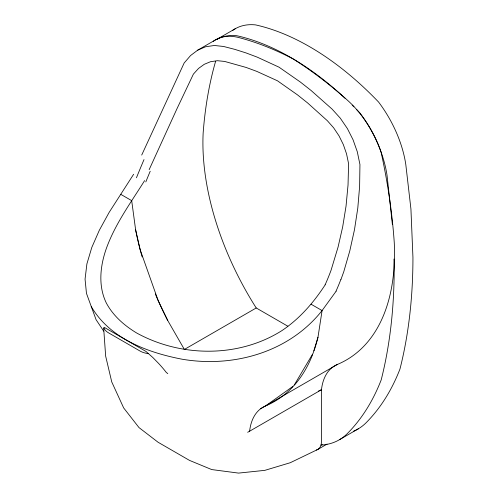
<?xml version="1.0" encoding="UTF-8"?>
<svg xmlns="http://www.w3.org/2000/svg" width="498" height="498" viewBox="0 0 498 498"><rect width="100%" height="100%" fill="white"/><g stroke="black" fill="none" stroke-linecap="round" stroke-linejoin="round"><path stroke-width="0.75" d="M313.97 350.853A232.927 134.479 60 0 0 317.979 337.252L322.082 310.571L336.156 291.168M317.979 337.252L313.099 353.25L293.826 385.751L265.546 405.92A66.334 38.296 60 0 0 249.616 431.212A39.946 23.064 0 0 1 247.655 432.27M340.925 279.59L343.776 271.721L349.789 250.917L354.489 229.665L357.794 208.089L359.624 186.327L359.942 164.502L357.296 151.766L353.063 139.789L347.392 128.584L340.271 118.157L332.091 109.112L311.051 90.462L300.362 82.046L279.036 67.186L257.217 57.139L246.074 52.944L234.851 49.377L223.608 46.476L214.395 45.48L205.655 46.75L197.762 50.124L190.597 55.521L184.148 63.009L141.706 155.059M149.151 169.669L177.058 108.545L193.398 74.102L198.571 68.413L204.273 64.298L210.548 61.702L217.452 60.706L224.673 61.441L246.112 67.442L256.725 71.357L277.467 80.794L297.586 94.95L307.639 102.968L327.36 120.728L333.604 127.762L339.02 135.867L343.334 144.588L346.54 153.838L348.594 163.711L348.034 184.988L346.042 206.104L342.68 226.858L338.074 247.058L331.07 270.221A241.897 237.826 15.9 0 1 325.126 284.806M144.625 180.593C130.8 202.686 115.15 223.926 106.273 248.676C100.142 266.119 97.994 285.952 106.342 303.064C113.239 315.906 124.382 325.605 136.732 333.038C181.104 357.383 238.747 357.956 281.943 330.591C299.609 318.782 313.672 302.541 325.169 284.825M133.638 174.25L109.099 212.453L99.301 230.319L91.769 247.512L86.901 263.878L85.058 279.148L86.465 293.378L96.07 319.679L103.715 331.158M167.795 373.649L166.22 372.361A75.509 14.38 37.9 0 0 158.731 363.552L152.793 357.477L146.038 351.488L104.636 327.584L103.659 328.045L105.657 356.138L111.757 381.96L123.66 407.924L138.998 427.589L158.047 442.23L189.508 460.395L211.712 469.57L238.567 473.1L264.849 470.349L290.259 462.723L317.805 449.439M197.762 50.124L215.721 39.753M235.162 28.797L216.4 39.628A87.443 50.485 60 0 1 236.818 35.732A259.526 149.842 60 0 1 344.996 98.224M287.844 326.221L256.227 307.969L184.372 349.453L167.733 320.507L158.152 300.543L140.199 249.84L135.618 229.796L131.69 200.644L120.659 194.282M260.653 408.746L337.395 364.436A232.927 134.479 60 0 0 394.26 242.576A519.644 300.02 60 0 0 381.119 152.276A74.339 42.921 60 0 0 347.467 100.235A354.041 204.41 60 0 0 293.222 58.994A354.041 204.41 60 0 0 238.984 37.599A74.339 42.921 60 0 0 213.244 41.378M249.616 431.212L321.471 389.722A66.334 38.296 60 0 1 337.395 364.436M322.318 444.291L320.98 445.069A112.685 65.057 60 0 0 334.189 442.268A113.177 65.344 60 0 0 347.318 433.596A364.91 210.679 60 0 0 381.2 379.887A589.607 340.414 60 0 0 394.179 268.21L393.974 259.016M317.699 449.501L327.08 444.085M339.848 439.473L358.61 428.641M148.535 353.561L147.072 353.412A17.741 11.018 -4.1 0 1 140.031 351.034L108.57 332.869A17.741 11.018 -4.1 0 1 104.244 328.686L103.889 327.79M311.057 304.203L322.082 310.571C289.045 352.31 233.562 367.904 182.268 359.239C147.607 352.609 109.846 338.584 91.221 306.513M392.38 224.467L387.046 175.414A87.443 50.485 60 0 0 359.849 112.922A259.526 149.842 60 0 0 356.599 109.56M316.311 450.049A17.698 10.215 60 0 0 321.471 441.34L321.471 389.722A308.511 178.116 -60 0 1 318.521 391.023M352.211 105.159A259.526 149.842 60 0 1 353.86 106.796M353.543 431.193A113.177 65.344 60 0 0 366.08 422.765A364.91 210.679 60 0 0 399.962 369.055A589.607 340.414 60 0 0 412.942 257.379L410.931 209.029L405.808 164.583A87.443 50.485 60 0 0 378.611 102.084A259.526 149.842 60 0 0 255.58 24.9A87.443 50.485 60 0 0 232.753 30.359M256.227 307.969A217.396 125.515 60 0 1 203.147 133.115A504.113 291.05 60 0 1 215.622 61.273M145.79 181.938A242.924 69.384 -70.7 0 1 150.209 171.244M167.733 320.507A217.396 125.515 60 0 1 155.314 293.963M142.167 256.931A217.396 125.515 60 0 1 135.618 229.796M312.644 354.439A232.927 134.479 60 0 1 294.517 384.979M292.967 386.691A232.927 134.479 60 0 1 265.546 405.92M136.446 177.78A251.272 63.439 -70.3 0 1 144.003 159.609M340.831 279.559A253.526 248.913 5.3 0 1 336.044 291.118"/></g></svg>
